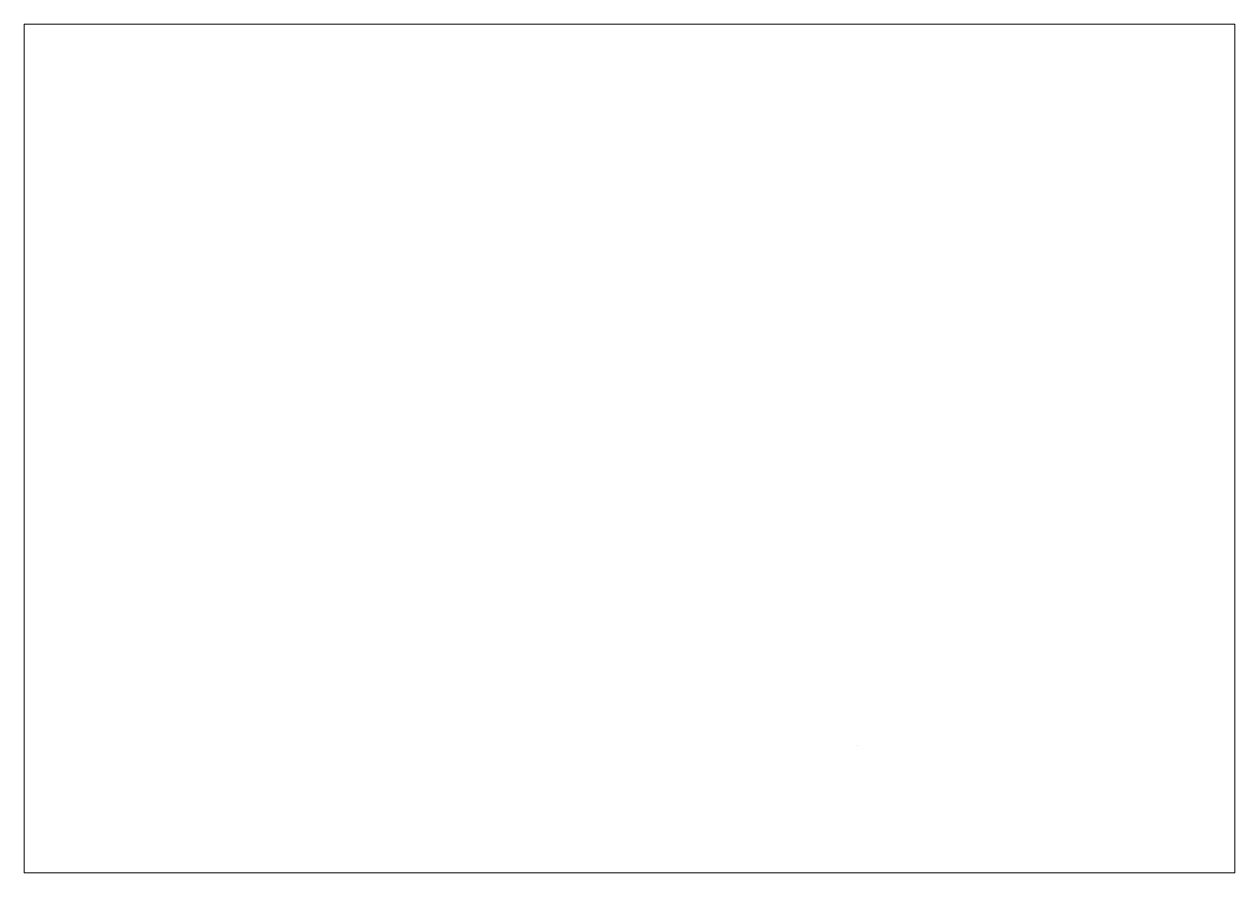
# Paper-space layout 'Top' of a CAD drawing. Header units: millimetres. Extents: x 29 to 259, y 20 to 181.
# The model-space entities are those that its viewports show. They can reach past a viewport. Long polylines and large blocks are cut down to what shows.
import ezdxf

# ---------------------------------------------------------------- set-up
doc = ezdxf.new("R2010")
doc.units = ezdxf.units.MM
doc.layers.add('Block 2', color=5, linetype='Continuous')

msp = doc.modelspace()

# ---------------------------------------------------------------- linework, layer by layer
at = {"layer": 'Block 2', "extrusion": (-1, 0, 0), "elevation": -333}
msp.add_lwpolyline([(439.7, 203), (439.7, 203)], close=True, dxfattribs=at)

psp = doc.layouts.new('Top')

# ---------------------------------------------------------------- viewports
at = {"layer": 'Block 2', "view_target_point": (185.5, -247.5)}
psp.add_viewport(center=(143.69, 100.81), size=(229.9, 161.29), view_center_point=(0, 0), view_height=548.8248, dxfattribs=at)

doc.saveas('drawing.dxf')
